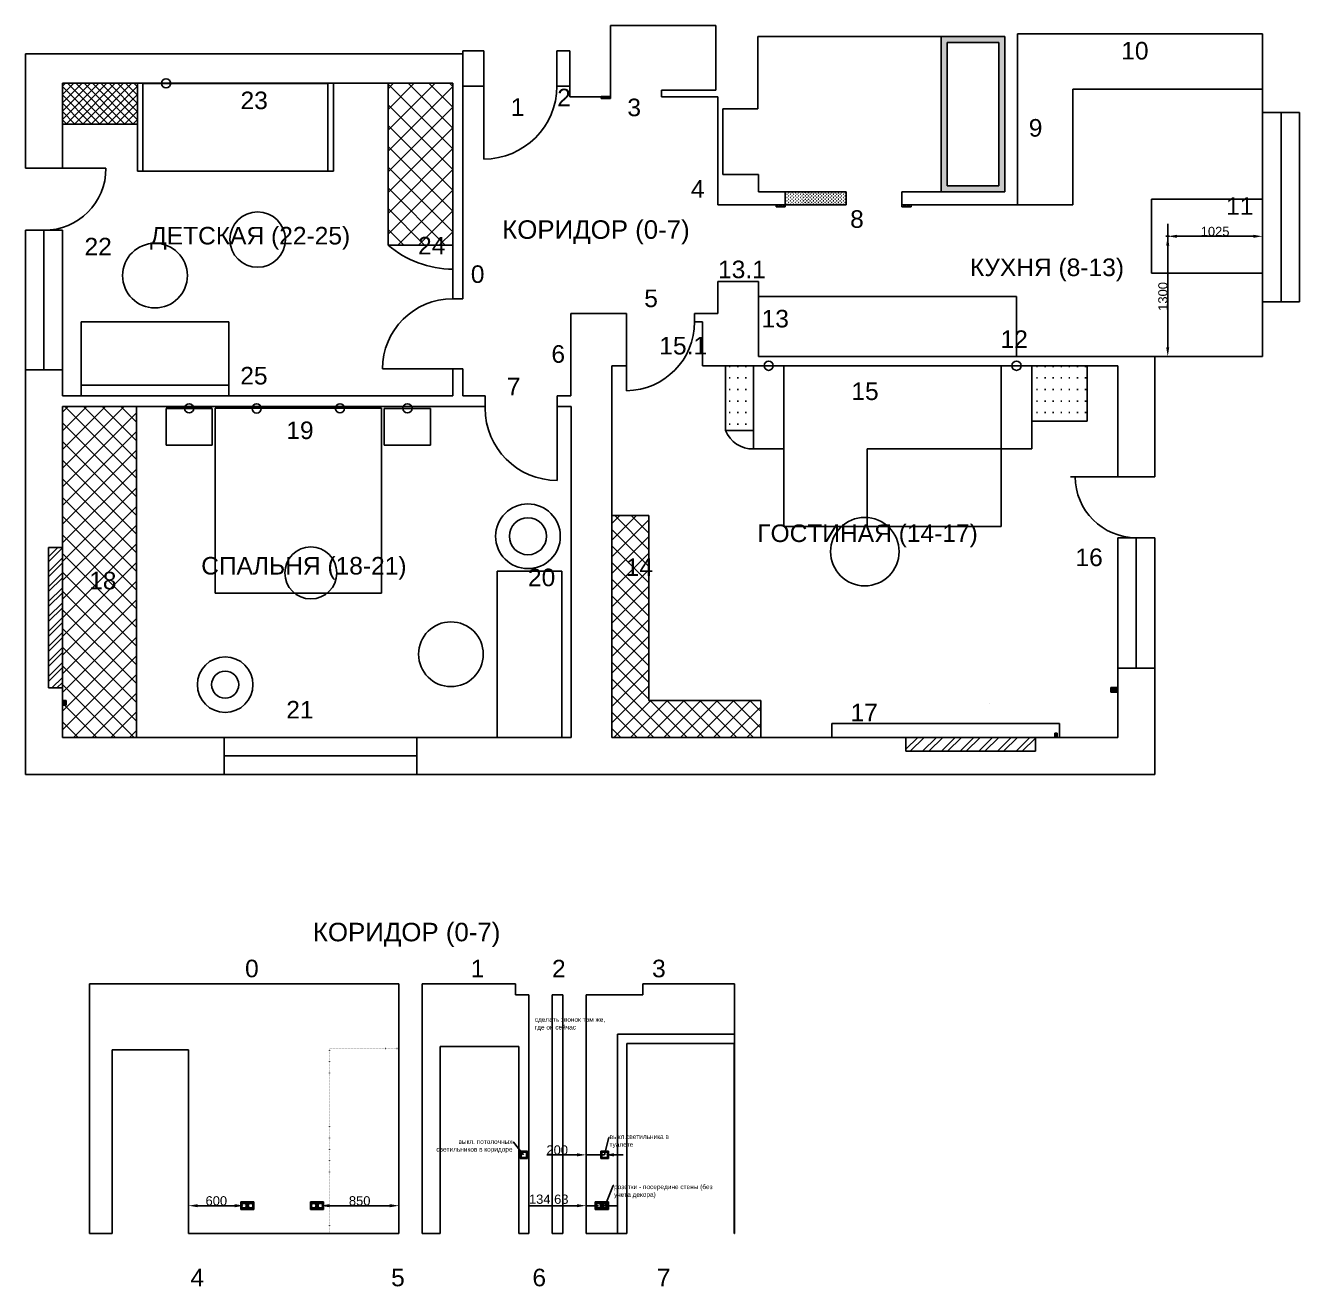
# Model space of a CAD drawing. Header units: millimetres. Extents: x -37601 to 54898, y -46061 to 6743.
# Drawn here: x 598 to 14373, y -6895 to 6743 of the extents above; entities that cross this region are included whole.
import ezdxf
from ezdxf import colors
from ezdxf.entities.mleader import LeaderData, LeaderLine
from ezdxf.math import Vec2, Vec3

# ---------------------------------------------------------------- set-up
doc = ezdxf.new("R2010")
doc.units = ezdxf.units.MM
doc.linetypes.add('пунктирная', pattern=[6.35, 0, -6.35])
for name, color, linetype in [('вспомогательные линии', 1, 'пунктирная'), ('зона телевизора и камина', 112, 'Continuous'), ('мебель', 5, 'Continuous'), ('нумерация стен', 7, 'Continuous'), ('размеры', 7, 'Continuous'), ('светильники и розетки', 18, 'Continuous'), ('стены двери окна', 7, 'Continuous'), ('стол прямоугольный', 5, 'Continuous'), ('условные обозначения', 7, 'Continuous'), ('цветы', 82, 'Continuous')]:
    doc.layers.add(name, color=color, linetype=linetype)
doc.styles.get("Standard").update_dxf_attribs({"font": 'arial.ttf', "height": 100})
doc.dimstyles.new('ISO-25', dxfattribs={"dimtxt": 100, "dimasz": 100, "dimexe": 1.25, "dimexo": 0.625, "dimtad": 1, "dimtxsty": 'Standard', "dimcen": 2.5, "dimadec": 0, "dimazin": 0, "dimtfac": 1, "dimtmove": 0, "dimatfit": 3, "dimfxl": 1, "dimarcsym": 0})

# ---------------------------------------------------------------- blocks, each defined once
blk = doc.blocks.new('кровать')
at = {"color": 5}
for p, q in [((7742, 1973), (7742, -27)), ((7742, 1973), (9542, 1973)), ((9542, -27), (9542, 1973)), ((7742, -27), (9542, -27))]:
    blk.add_line(p, q, dxfattribs=at)
blk = doc.blocks.new('тумба 5')
at = {"color": 5}
for p, q in [((4052, 3255), (4052, 2855)), ((4552, 3255), (4052, 3255)), ((4552, 2855), (4552, 3255)), ((4052, 2855), (4552, 2855))]:
    blk.add_line(p, q, dxfattribs=at)
blk = doc.blocks.new('стол2')
at = {"color": 5}
for p, q in [((8135, 1379), (7435, 1379)), ((7435, 1379), (7435, -421)), ((8135, -421), (8135, 1379)), ((7435, -421), (8135, -421))]:
    blk.add_line(p, q, dxfattribs=at)
blk = doc.blocks.new('САшина кровать')
at = {"layer": 'мебель'}
for p, q in [((2443, 5311), (4443, 5311)), ((2443, 4361), (2443, 5311)), ((4443, 5311), (4443, 4361)), ((4443, 4361), (2443, 4361))]:
    blk.add_line(p, q, dxfattribs=at)
blk = doc.blocks.new('САшин стол')
at = {"layer": 'мебель'}
for p, q in [((-2979, 4480), (-1379, 4480)), ((-2979, 3680), (-2979, 4480)), ((-1379, 4480), (-1379, 3680)), ((-1379, 3680), (-2979, 3680))]:
    blk.add_line(p, q, dxfattribs=at)
blk = doc.blocks.new('стол 1')
at = {"layer": 'мебель'}
for p, q in [((31333, -2247), (30533, -2247)), ((30533, -2247), (30533, -3447)), ((31333, -3447), (31333, -2247)), ((30533, -3447), (31333, -3447))]:
    blk.add_line(p, q, dxfattribs=at)
blk = doc.blocks.new('молдинг')
at = {"layer": 'размеры'}
blk.add_line((-7180, 31497), (-7280, 31497), dxfattribs=at)
at = {"layer": 'стены двери окна'}
for p, q in [((-7280, 31497), (-7280, 31477)), ((-7280, 31477), (-7180, 31477)), ((-7260, 31477), (-7260, 31497)), ((-7240, 31477), (-7240, 31497)), ((-7220, 31477), (-7220, 31497)), ((-7200, 31477), (-7200, 31497)), ((-7180, 31477), (-7180, 31497))]:
    blk.add_line(p, q, dxfattribs=at)
blk = doc.blocks.new('*D42')
at = {"layer": 'Defpoints', "color": 0, "transparency": 16777216}
for p in [(12948, 4463), (13973, 4463), (13973, 4463)]:
    blk.add_point(p, dxfattribs=at)
at = {"layer": 'размеры', "color": 0, "lineweight": -2, "transparency": 16777216}
for p, q in [((12948, 4464), (12948, 4465)), ((13048, 4463), (13873, 4463)), ((13973, 4464), (13973, 4465))]:
    blk.add_line(p, q, dxfattribs=at)
at = {"layer": 'размеры', "color": 0, "transparency": 16777216}
for points in [[(13048, 4480), (13048, 4447), (12948, 4463)], [(13873, 4480), (13873, 4447), (13973, 4463)]]:
    blk.add_solid(points, dxfattribs=at)
at = {"layer": 'размеры', "color": 0, "transparency": 16777216, "insert": (13460, 4515), "char_height": 100, "attachment_point": 5}
blk.add_mtext('1025', dxfattribs=at)
blk = doc.blocks.new('*D43')
at = {"layer": 'Defpoints', "color": 0, "transparency": 16777216}
for p in [(12948, 4463), (12948, 3163), (12948, 3163)]:
    blk.add_point(p, dxfattribs=at)
at = {"layer": 'размеры', "color": 0, "lineweight": -2, "transparency": 16777216}
for p, q in [((12947, 4463), (12946, 4463)), ((12948, 4363), (12948, 3263)), ((12947, 3163), (12946, 3163))]:
    blk.add_line(p, q, dxfattribs=at)
at = {"layer": 'размеры', "color": 0, "transparency": 16777216}
for points in [[(12931, 4363), (12964, 4363), (12948, 4463)], [(12931, 3263), (12964, 3263), (12948, 3163)]]:
    blk.add_solid(points, dxfattribs=at)
at = {"layer": 'размеры', "color": 0, "transparency": 16777216, "insert": (12896, 3813), "char_height": 100, "attachment_point": 5, "rotation": 90}
blk.add_mtext('1300', dxfattribs=at)
blk = doc.blocks.new('выключатель')
at = {"layer": 'светильники и розетки'}
for p, q in [((-33637, -5464), (-33637, -5382)), ((-33637, -5382), (-33555, -5382)), ((-33555, -5464), (-33637, -5464)), ((-33626, -5393), (-33566, -5393)), ((-33626, -5393), (-33626, -5453)), ((-33566, -5453), (-33626, -5453)), ((-33566, -5393), (-33566, -5393)), ((-33566, -5453), (-33566, -5393)), ((-33555, -5464), (-33555, -5382))]:
    blk.add_line(p, q, dxfattribs=at)
blk = doc.blocks.new('*D66')
at = {"layer": 'Defpoints', "color": 0, "transparency": 16777216}
for p in [(3786, -6021), (4636, -6021), (4636, -6021)]:
    blk.add_point(p, dxfattribs=at)
at = {"layer": 'размеры', "color": 0, "lineweight": -2, "transparency": 16777216}
for p, q in [((3786, -6022), (3786, -6022)), ((3886, -6021), (4536, -6021)), ((4636, -6020), (4636, -6020))]:
    blk.add_line(p, q, dxfattribs=at)
at = {"layer": 'размеры', "color": 0, "transparency": 16777216}
for points in [[(3886, -6004), (3886, -6038), (3786, -6021)], [(4536, -6004), (4536, -6038), (4636, -6021)]]:
    blk.add_solid(points, dxfattribs=at)
at = {"layer": 'размеры', "color": 0, "transparency": 16777216, "insert": (4211, -5969), "char_height": 100, "attachment_point": 5}
blk.add_mtext('850', dxfattribs=at)
blk = doc.blocks.new('*D67')
at = {"layer": 'Defpoints', "color": 0, "transparency": 16777216}
for p in [(2361, -6021), (2361, -6021), (2961, -6021)]:
    blk.add_point(p, dxfattribs=at)
at = {"layer": 'размеры', "color": 0, "lineweight": -2, "transparency": 16777216}
for p, q in [((2361, -6022), (2361, -6022)), ((2861, -6021), (2461, -6021)), ((2961, -6020), (2961, -6020))]:
    blk.add_line(p, q, dxfattribs=at)
at = {"layer": 'размеры', "color": 0, "transparency": 16777216}
for points in [[(2461, -6004), (2461, -6038), (2361, -6021)], [(2861, -6004), (2861, -6038), (2961, -6021)]]:
    blk.add_solid(points, dxfattribs=at)
at = {"layer": 'размеры', "color": 0, "transparency": 16777216, "insert": (2661, -5969), "char_height": 100, "attachment_point": 5}
blk.add_mtext('600', dxfattribs=at)
blk = doc.blocks.new('*D80')
at = {"layer": 'Defpoints', "color": 0, "transparency": 16777216}
for p in [(6659, -5471), (6659, -5471), (6859, -5471)]:
    blk.add_point(p, dxfattribs=at)
at = {"layer": 'размеры', "color": 0, "lineweight": -2, "transparency": 16777216}
for p, q in [((6559, -5471), (6235, -5471)), ((6659, -5470), (6659, -5470)), ((6859, -5471), (6659, -5471)), ((6859, -5470), (6859, -5470)), ((6959, -5471), (7059, -5471))]:
    blk.add_line(p, q, dxfattribs=at)
at = {"layer": 'размеры', "color": 0, "transparency": 16777216}
for points in [[(6559, -5454), (6559, -5488), (6659, -5471)], [(6959, -5454), (6959, -5488), (6859, -5471)]]:
    blk.add_solid(points, dxfattribs=at)
at = {"layer": 'размеры', "color": 0, "transparency": 16777216, "insert": (6347, -5419), "char_height": 100, "attachment_point": 5}
blk.add_mtext('200', dxfattribs=at)
blk = doc.blocks.new('*D112')
at = {"layer": 'Defpoints', "color": 0, "transparency": 16777216}
for p in [(6659, -6021), (6659, -6021), (6793, -6021)]:
    blk.add_point(p, dxfattribs=at)
at = {"layer": 'размеры', "color": 0, "lineweight": -2, "transparency": 16777216}
for p, q in [((6559, -6021), (6052, -6021)), ((6659, -6020), (6659, -6020)), ((6793, -6021), (6659, -6021)), ((6793, -6020), (6793, -6020)), ((6893, -6021), (6993, -6021))]:
    blk.add_line(p, q, dxfattribs=at)
at = {"layer": 'размеры', "color": 0, "transparency": 16777216}
for points in [[(6559, -6004), (6559, -6038), (6659, -6021)], [(6893, -6004), (6893, -6038), (6793, -6021)]]:
    blk.add_solid(points, dxfattribs=at)
at = {"layer": 'размеры', "color": 0, "transparency": 16777216, "insert": (6255, -5960), "char_height": 100, "attachment_point": 5}
blk.add_mtext('134,63', dxfattribs=at)
blk = doc.blocks.new('двойник')
at = {"layer": 'светильники и розетки'}
for p, q in [((-28427, 30341), (-28427, 30423)), ((-28427, 30423), (-28356, 30423)), ((-28356, 30341), (-28427, 30341)), ((-28356, 30341), (-28356, 30423)), ((-28356, 30341), (-28356, 30423)), ((-28356, 30423), (-28285, 30423)), ((-28285, 30341), (-28356, 30341)), ((-28285, 30341), (-28285, 30423))]:
    blk.add_line(p, q, dxfattribs=at)
for centre, radius in [((-28392, 30382), 35), ((-28392, 30382), 25), ((-28321, 30382), 35), ((-28321, 30382), 25)]:
    blk.add_circle(centre, radius, dxfattribs=at)

msp = doc.modelspace()

# ---------------------------------------------------------------- hatches: boundary and pattern name
at = {"layer": 'мебель'}
h = msp.add_hatch(dxfattribs=at)
h.set_pattern_fill('ANSI37', color=256, scale=20)
h.set_pattern_definition([(45, (15992.995, -26693.97), (-44.90128, 44.90128), []), (135, (15992.995, -26693.97), (-44.90128, -44.90128), [])])
h.paths.add_polyline_path([(1807.641, 6117.785), (997.641, 6117.785), (997.641, 5677.785), (1807.641, 5677.785)])
h = msp.add_hatch(dxfattribs=at)
h.set_pattern_fill('ANSI37', color=256, scale=50)
h.set_pattern_definition([(45, (15993, -26693.97), (-112.2532, 112.2532), []), (135, (15993, -26693.97), (-112.2532, -112.2532), [])])
h.paths.add_polyline_path([(5217.641, 6117.785), (4617.641, 6117.785), (4517.641, 6117.802), (4517.641, 4367.785), (5217.641, 4367.785)])
h.paths.add_polyline_path([(4786.904, 4162.722), (5177.143, 4162.722), (5177.143, 4554.257), (4786.904, 4554.257)], flags=9)
h = msp.add_hatch(dxfattribs=at)
h.set_pattern_fill('ACAD_ISO07W100', color=256, scale=25)
h.set_pattern_definition([(360, (15993, -26693.97), (1e-12, 125), [12.5, -75])])
h.paths.add_polyline_path([(8467.642, 3063.41), (8167.642, 3063.41), (8167.642, 2363.416), (8467.642, 2363.416)])
h = msp.add_hatch(dxfattribs=at)
h.set_pattern_fill('ACAD_ISO07W100', color=256, scale=25)
h.set_pattern_definition([(360, (15903, -26693.97), (1e-12, 125), [12.5, -75])])
h.paths.add_polyline_path([(12077.642, 3063.41), (11477.642, 3063.41), (11477.642, 2463.41), (12077.642, 2463.41)])
h = msp.add_hatch(dxfattribs=at)
h.set_pattern_fill('ANSI37', color=5, scale=45)
h.set_pattern_definition([(45, (15993, -26693.97), (-101.0279, 101.0279), []), (135, (15993, -26693.97), (-101.0279, -101.0279), [])])
h.paths.add_polyline_path([(1797.641, 2623.41), (997.641, 2623.41), (997.641, -557.215), (1037.641, -557.215), (1037.641, -607.215), (997.641, -607.215), (997.641, -957.215), (1797.641, -957.215)])
at = {"layer": 'мебель', "extrusion": (0, 0, -1)}
h = msp.add_hatch(dxfattribs=at)
h.set_pattern_fill('ANSI37', color=5, scale=40)
h.set_pattern_definition([(135, (15903, -26693.97), (-89.80256, -89.80256), []), (225, (15903, -26693.97), (89.80256, -89.80256), [])])
h.paths.add_polyline_path([(-6937.641, -957.215), (-6937.641, 1442.785), (-7337.641, 1442.785), (-7337.641, -557.215), (-8537.641, -557.215), (-8537.641, -957.215)])
at = {"layer": 'стены двери окна', "extrusion": (0, 0, -1)}
h = msp.add_hatch(dxfattribs=at)
h.set_pattern_fill('GRASS')
h.set_pattern_definition([(180, (16002.995, -26693.344), (-17.960512, -17.960512), [4.7625, -31.158524]), (135, (16002.995, -26693.344), (-17.960512, -17.960512), [4.7625, -20.6375]), (225, (16002.995, -26693.344), (17.960512, -17.960512), [4.7625, -20.6375])])
h.paths.add_polyline_path([(-10497.641, 4943.41), (-10497.641, 6623.41), (-11187.641, 6623.41), (-11187.641, 4943.41)])
h.paths.add_polyline_path([(-10562.641, 5008.41), (-11122.641, 5008.41), (-11122.641, 6558.41), (-10562.641, 6558.41)], flags=16)
h = msp.add_hatch(dxfattribs=at)
h.set_pattern_fill('GRASS')
h.set_pattern_definition([(180, (15992.995, -26693.344), (-17.960512, -17.960512), [4.7625, -31.158524]), (135, (15992.995, -26693.344), (-17.960512, -17.960512), [4.7625, -20.6375]), (225, (15992.995, -26693.344), (17.960512, -17.960512), [4.7625, -20.6375])])
h.paths.add_polyline_path([(-8812.641, 4803.41), (-8812.641, 4943.41), (-9472.641, 4943.41), (-9472.641, 4803.41)])
at = {"layer": 'стены двери окна'}
h = msp.add_hatch(dxfattribs=at)
h.set_pattern_fill('ANSI32', scale=12)
h.set_pattern_definition([(45, (15993, -26693.34), (-80.8223, 80.8223), []), (45, (16046.88, -26693.34), (-80.8223, 80.8223), [])])
h.paths.add_polyline_path([(847.641, -421.59), (997.641, -421.59), (997.641, 1098.41), (847.641, 1098.41)])
h = msp.add_hatch(color=256, dxfattribs=at)
h.dxf.hatch_style = 1
h.paths.add_polyline_path([(12407.641, -466.59), (12407.641, -416.59), (12332.641, -416.59), (12332.641, -466.59)])
h = msp.add_hatch(color=256, dxfattribs=at)
h.dxf.hatch_style = 1
h.paths.add_polyline_path([(1037.641, -556.59), (997.641, -556.59), (997.641, -606.59), (1037.641, -606.59)])
h = msp.add_hatch(dxfattribs=at)
h.set_pattern_fill('ANSI32', color=256, scale=15)
h.set_pattern_definition([(45, (90, 0.62), (-101.0279, 101.0279), []), (45, (157.35, 0.62), (-101.0279, 101.0279), [])])
h.paths.add_polyline_path([(10117.641, -956.59), (10117.641, -1106.59), (11479.991, -1106.59), (11517.641, -1106.59), (11517.641, -956.59)])
at = {"layer": 'стены двери окна', "extrusion": (0, 0, -1)}
h = msp.add_hatch(color=7, dxfattribs=at)
h.dxf.hatch_style = 1
h.paths.add_polyline_path([(-11752.641, -956.59), (-11727.641, -956.59), (-11727.641, -911.59), (-11752.641, -911.59)])

# ---------------------------------------------------------------- linework, layer by layer
at = {"layer": 'вспомогательные линии'}
for p, q in [((8522.641, 4802.785), (8522.641, 4802.785)), ((11023.386, -592.215), (11023.386, -592.215)), ((3885.604, -6320.928), (3885.604, -4320.928)), ((3885.604, -4320.928), (4635.604, -4320.928))]:
    msp.add_line(p, q, dxfattribs=at)
at = {"layer": 'зона телевизора и камина'}
for p, q in [((9317.641, -957.215), (9317.641, -807.215)), ((9317.641, -807.215), (11777.641, -807.215)), ((11777.641, -807.215), (11777.641, -957.215))]:
    msp.add_line(p, q, dxfattribs=at)
at = {"layer": 'мебель'}
for p, q in [((1867.641, 6117.785), (997.641, 6118.41)), ((1807.641, 6117.785), (997.641, 6118.41)), ((997.641, 6117.785), (997.641, 5677.785)), ((1807.641, 5167.785), (1807.641, 6117.785)), ((3927.641, 5167.785), (3927.641, 6118.41)), ((5217.641, 6117.785), (4517.641, 6117.785)), ((4517.641, 6117.785), (4517.641, 4367.785)), ((5217.641, 4117.785), (5217.641, 6117.785)), ((997.641, 5677.785), (1807.641, 5677.785)), ((1867.641, 5167.785), (1807.641, 5167.785)), ((3867.641, 5167.785), (3927.641, 5167.785)), ((4517.641, 4367.785), (5217.641, 4367.785)), ((5217.641, 4367.785), (5217.641, 4107.785)), ((8167.642, 3063.416), (8167.642, 2363.416)), ((8467.642, 3063.41), (8797.642, 3063.504)), ((8797.642, 2063.416), (8797.642, 3063.504)), ((11147.642, 3063.41), (11477.642, 3063.41)), ((11477.642, 2163.41), (11477.642, 3063.416)), ((11477.642, 3063.41), (12077.642, 3063.41)), ((12077.642, 3063.41), (12077.642, 2463.41)), ((1197.641, 2853.41), (2797.641, 2853.41)), ((2117.641, 2602.785), (2617.641, 2602.785)), ((2647.641, 2602.785), (4447.641, 2602.785)), ((8167.642, 2363.416), (8467.642, 2363.416)), ((12077.642, 2463.41), (11477.642, 2463.41)), ((8467.642, 2163.41), (8797.642, 2163.41)), ((7337.641, 1442.785), (6937.641, 1442.785)), ((7337.641, -557.215), (7337.641, 1442.785)), ((9787.642, 1323.322), (8797.642, 1323.41)), ((9697.642, 1323.322), (11147.642, 1323.322)), ((7337.641, 642.785), (7337.641, 842.785)), ((7337.641, -357.215), (7337.641, 642.785)), ((7337.641, -557.215), (8547.641, -557.215)), ((8547.641, -557.215), (8547.641, -957.215))]:
    msp.add_line(p, q, dxfattribs=at)
at = {"layer": 'мебель', "extrusion": (0, 0, -1)}
for p, q in [((11922.641, 4802.785), (11922.641, 6052.785)), ((13972.641, 6052.785), (11922.641, 6052.785)), ((11322.641, 4802.785), (11922.641, 4802.785)), ((8522.641, 3812.785), (11312.641, 3812.785)), ((11312.641, 3162.785), (11312.641, 3812.785)), ((8467.642, 3063.41), (8167.642, 3063.41)), ((11947.641, 1862.785), (11897.641, 1862.785))]:
    msp.add_line(p, q, dxfattribs=at)
at = {"layer": 'мебель', "extrusion": (7.29696e-30, 2.05104e-29, -1)}
for p, q in [((8467.642, 2163.41), (8467.642, 3063.416)), ((8467.642, 3063.41), (11477.642, 3063.41)), ((8797.642, 3063.504), (8797.642, 1323.41)), ((11147.642, 3063.416), (11147.642, 2163.41)), ((11477.642, 2163.41), (9697.642, 2163.41)), ((9697.642, 1323.322), (9697.642, 2163.41)), ((11147.642, 1323.322), (11147.642, 2163.41))]:
    msp.add_line(p, q, dxfattribs=at)
at = {"layer": 'мебель', "color": 5}
msp.add_line((1797.641, 2623.41), (1797.641, -957.215), dxfattribs=at)
for centre in [(1997.641, 4038.41), (5197.641, -56.59)]:
    msp.add_circle(centre, 350, dxfattribs=at)
at = {"layer": 'мебель'}
for centre, radius, start, end in [((5223.567, 5196.047), 1088.278, 229.5591169, 269.6880127), ((8460.026, 2476.981), 313.664, 201.2267076, 271.391398)]:
    msp.add_arc(centre, radius, start, end, dxfattribs=at)
at = {"layer": 'размеры'}
for p, q in [((997.641, 6117.785), (2117.641, 6117.785)), ((8487.641, 4802.785), (8549.215, 4802.785)), ((10072.641, 4802.785), (10172.641, 4802.785)), ((2360.604, -6320.928), (3010.604, -6320.928))]:
    msp.add_line(p, q, dxfattribs=at)
at = {"layer": 'светильники и розетки', "extrusion": (0, 0, -1)}
msp.add_line((12947.641, 4597.785), (12947.641, 4327.785), dxfattribs=at)
at = {"layer": 'светильники и розетки'}
msp.add_line((12967.641, 4463.41), (12927.641, 4463.41), dxfattribs=at)
for centre, radius in [((2117.641, 6117.785), 50), ((3107.641, 4427.785), 300), ((8632.642, 3063.457), 50), ((11312.642, 3063.41), 50), ((2367.641, 2602.785), 50), ((3097.641, 2601.872), 50), ((3997.641, 2602.726), 50), ((4727.641, 2602.785), 50)]:
    msp.add_circle(centre, radius, dxfattribs=at)
at = {"layer": 'светильники и розетки', "extrusion": (0, 0, -1)}
for centre, radius in [((-9672.641, 1052.785), 370), ((-3682.641, 822.785), 281)]:
    msp.add_circle(centre, radius, dxfattribs=at)
at = {"layer": 'стены двери окна', "extrusion": (0, 0, -1)}
for p, q in [((6922.641, 6043.41), (6922.641, 6743.41)), ((6922.641, 6743.41), (8062.641, 6743.41)), ((8062.641, 6743.41), (8062.641, 6043.41)), ((11187.641, 6623.41), (8517.641, 6623.41)), ((8517.641, 6623.41), (8517.641, 5843.41)), ((10497.641, 4943.41), (10497.641, 6623.41)), ((10497.641, 6623.41), (11187.641, 6623.41)), ((10497.641, 4943.41), (10497.641, 6623.41)), ((11187.641, 4943.41), (11187.641, 6623.41)), ((11187.641, 6623.41), (11187.641, 4943.41)), ((11322.641, 4803.41), (11322.641, 6653.41)), ((11322.641, 6653.41), (13972.641, 6653.41)), ((13972.641, 6653.41), (13972.641, 5803.41)), ((10562.641, 6558.41), (11122.641, 6558.41)), ((10562.641, 5008.41), (10562.641, 6558.41)), ((11122.641, 6558.41), (11122.641, 5008.41)), ((5327.641, 6438.41), (5327.641, 6468.41)), ((5327.641, 6468.41), (5552.641, 6468.41)), ((5552.641, 6088.41), (5552.641, 6468.41)), ((6342.641, 6088.41), (6342.641, 6468.41)), ((6342.641, 6468.41), (6482.641, 6468.41)), ((6482.641, 6088.41), (6482.641, 6468.41)), ((5327.641, 6088.41), (5522.641, 6088.41)), ((5522.641, 6088.41), (5522.641, 6088.41)), ((5522.641, 6088.41), (5552.641, 6088.41)), ((5552.641, 6088.41), (5552.641, 5298.41)), ((6342.641, 6088.41), (6372.641, 6088.41)), ((6372.641, 6088.41), (6482.641, 6088.41)), ((6482.641, 6088.41), (6482.641, 5973.41)), ((6482.641, 5973.41), (6922.641, 5973.41)), ((6922.641, 5973.41), (6922.641, 6043.41)), ((7472.641, 6043.41), (8062.641, 6043.41)), ((7472.641, 5973.41), (7472.641, 6043.41)), ((7472.641, 5973.41), (8082.641, 5973.41)), ((8082.641, 5973.41), (8082.641, 4803.41)), ((8137.641, 5133.41), (8137.641, 5843.41)), ((8137.641, 5843.41), (8517.641, 5843.41)), ((13972.641, 5803.41), (13972.641, 3753.41)), ((14372.641, 5803.41), (13972.641, 5803.41)), ((14172.641, 5803.41), (14172.641, 3753.41)), ((14372.641, 5803.41), (14372.641, 3753.41)), ((8522.641, 5133.41), (8137.641, 5133.41)), ((8522.641, 4943.41), (8522.641, 5133.41)), ((11122.641, 5008.41), (10562.641, 5008.41)), ((8802.641, 4943.41), (8522.641, 4943.41)), ((8802.641, 4943.41), (8522.641, 4943.41)), ((8812.641, 4943.41), (8522.641, 4943.41)), ((8812.641, 4803.41), (8812.641, 4943.41)), ((8812.641, 4943.41), (9472.641, 4943.41)), ((9472.641, 4803.41), (9472.641, 4943.41)), ((10072.641, 4803.41), (10072.641, 4943.41)), ((10072.641, 4943.41), (11187.641, 4943.41)), ((10072.641, 4943.41), (11187.641, 4943.41)), ((11187.641, 4943.41), (10497.641, 4943.41)), ((11187.641, 4943.41), (10497.641, 4943.41)), ((8082.641, 4803.41), (8812.641, 4803.41)), ((8812.641, 4803.41), (9472.641, 4803.41)), ((11322.641, 4803.41), (10072.641, 4803.41)), ((8082.641, 3973.41), (8522.641, 3973.41)), ((8082.641, 3973.41), (8082.641, 3628.41)), ((8522.641, 3163.41), (8522.641, 3973.41)), ((13972.641, 3753.41), (13972.641, 3163.41)), ((14372.641, 3753.41), (13972.641, 3753.41)), ((6492.641, 2738.41), (6492.641, 3628.41)), ((6492.641, 3628.41), (7097.641, 3628.41)), ((7097.641, 3628.41), (7097.641, 2793.41)), ((7832.641, 3538.41), (7832.641, 3628.41)), ((8082.641, 3628.41), (7832.641, 3628.41)), ((7917.641, 3538.41), (7832.641, 3538.41)), ((7917.641, 3063.41), (7917.641, 3538.41)), ((8522.641, 3163.41), (13972.641, 3163.41)), ((5327.641, 3028.41), (5327.641, 2738.41)), ((6352.641, 2623.41), (6402.641, 2623.41)), ((11517.641, -956.59), (11752.641, -956.59)), ((11752.641, -911.59), (11727.641, -911.59)), ((11727.641, -911.59), (11727.641, -956.59)), ((11752.641, -956.59), (11752.641, -911.59)), ((4885.604, -3620.928), (5080.604, -3620.928)), ((5080.604, -3620.928), (5080.604, -3620.928)), ((5080.604, -3620.928), (5110.604, -3620.928))]:
    msp.add_line(p, q, dxfattribs=at)
at = {"layer": 'стены двери окна'}
for p, q in [((5327.641, 6438.41), (597.641, 6438.41)), ((597.641, 5198.41), (597.641, 6438.41)), ((5327.641, 6438.41), (5327.641, 3788.41)), ((5217.641, 6118.41), (997.641, 6118.41)), ((997.641, 6118.41), (997.641, 5198.41)), ((5217.641, 3788.41), (5217.641, 6118.41)), ((6822.641, 5973.41), (6482.641, 5973.41)), ((6922.641, 5973.41), (6822.641, 5973.41)), ((997.641, 5198.41), (597.641, 5198.41)), ((797.641, 5198.41), (1467.641, 5198.41)), ((597.641, 2603.41), (597.641, 4528.41)), ((997.641, 4528.41), (597.641, 4528.41)), ((797.641, 3018.41), (797.641, 4528.41)), ((997.641, 4528.41), (997.641, 3018.41)), ((5217.641, 3788.41), (5327.641, 3788.41)), ((7917.641, 3063.41), (7917.641, 3263.41)), ((6937.641, -956.59), (6937.641, 3063.41)), ((6937.641, 3063.41), (7097.641, 3063.41)), ((7917.641, 3063.41), (12407.641, 3063.41)), ((11647.641, 3063.41), (11877.641, 3063.41)), ((12357.641, 3063.41), (12157.641, 3063.41)), ((12407.641, 3063.41), (12407.641, 1863.41)), ((12807.641, 3163.41), (12807.641, 3063.41)), ((12807.641, 3063.41), (12807.641, 1863.41)), ((997.641, 3018.41), (597.641, 3018.41)), ((997.641, 2738.41), (997.641, 3018.41)), ((5217.641, 3028.41), (4457.641, 3028.41)), ((5217.641, 2738.41), (5217.641, 3028.41)), ((5217.641, 3028.41), (5327.641, 3028.41)), ((997.641, 2738.41), (5217.641, 2738.41)), ((997.641, 2623.41), (997.641, -956.59)), ((997.641, 2623.41), (5567.641, 2623.41)), ((5327.641, 2738.41), (5567.641, 2738.41)), ((5567.641, 2603.41), (5567.641, 2738.41)), ((6347.641, 2603.41), (6347.641, 2738.41)), ((6347.641, 2738.41), (6492.641, 2738.41)), ((6347.641, 2623.41), (6497.641, 2623.41)), ((6497.641, -956.59), (6497.641, 2623.41)), ((597.641, 2603.41), (597.641, -956.59)), ((6347.641, 2603.41), (6347.641, 1823.41)), ((12607.641, 1863.41), (11947.641, 1863.41)), ((12407.641, 1863.41), (12807.641, 1863.41)), ((12407.641, 1203.41), (12407.641, -206.59)), ((12407.641, 1203.41), (12807.641, 1203.41)), ((12607.641, 1203.41), (12607.641, -206.59)), ((12807.641, 1203.41), (12807.641, -206.59)), ((847.641, -421.59), (847.641, 1098.41)), ((847.641, 1098.41), (997.641, 1098.41)), ((12407.641, -206.59), (12407.641, -956.59)), ((12407.641, -206.59), (12807.641, -206.59)), ((12807.641, -206.59), (12807.641, -956.59)), ((997.641, -421.59), (847.641, -421.59)), ((997.641, -421.59), (847.641, -421.59)), ((997.641, -421.59), (847.641, -421.59)), ((12332.641, -466.59), (12332.641, -416.59)), ((12332.641, -416.59), (12407.641, -416.59)), ((12407.641, -466.59), (12332.641, -466.59)), ((1037.641, -556.59), (997.641, -556.59)), ((997.641, -606.59), (1037.641, -606.59)), ((1037.641, -606.59), (1037.641, -556.59)), ((597.641, -1356.59), (597.641, -956.59)), ((997.641, -956.59), (6497.641, -956.59)), ((2747.641, -956.59), (2747.641, -1356.59)), ((6497.641, -956.59), (3682.641, -956.59)), ((4827.641, -956.59), (4827.641, -1356.59)), ((10117.641, -956.59), (6937.641, -956.59)), ((11517.641, -956.59), (10117.641, -956.59)), ((10117.641, -956.59), (10117.641, -1106.59)), ((10117.641, -956.59), (10117.641, -1106.59)), ((12407.641, -956.59), (11517.641, -956.59)), ((11517.641, -956.59), (11517.641, -1106.59)), ((12807.641, -956.59), (12807.641, -1356.59)), ((2747.641, -1156.59), (4827.641, -1156.59)), ((10117.641, -1106.59), (11479.991, -1106.59)), ((11479.991, -1106.59), (11517.641, -1106.59)), ((997.641, -1356.59), (597.641, -1356.59)), ((12367.641, -1356.59), (647.641, -1356.59)), ((997.641, -1356.59), (6447.641, -1356.59)), ((6647.641, -1356.59), (6447.641, -1356.59)), ((6697.641, -1356.59), (6897.641, -1356.59)), ((10077.641, -1356.59), (6897.641, -1356.59)), ((12807.641, -1356.59), (9956.941, -1356.59)), ((12807.641, -1356.59), (12295.117, -1356.59)), ((1290.604, -3620.928), (1290.604, -6320.928)), ((4635.604, -3620.928), (1290.604, -3620.928)), ((4635.604, -6320.928), (4635.604, -3620.928)), ((4885.604, -3620.928), (4885.604, -6320.928)), ((5110.604, -3620.928), (5895.604, -3620.928)), ((5895.604, -3740.928), (5895.604, -3620.928)), ((8258.604, -3620.928), (7273.604, -3620.928)), ((7273.604, -3740.928), (7273.604, -3620.928)), ((8258.604, -3620.928), (8263.604, -3620.928)), ((8263.604, -3620.928), (8263.604, -6320.928)), ((5895.604, -3740.928), (6040.604, -3740.928)), ((6040.604, -3740.928), (6040.604, -6320.928)), ((6290.604, -3740.928), (6290.604, -6320.928)), ((6290.604, -3740.928), (6408.604, -3740.928)), ((6408.604, -3740.928), (6408.604, -6320.928)), ((6658.604, -3740.928), (6658.604, -6320.928)), ((7273.604, -3740.928), (6658.604, -3740.928)), ((6998.604, -4265.928), (6998.604, -4165.928)), ((6998.604, -4165.928), (7098.604, -4165.928)), ((8262.468, -4166.003), (6998.604, -4166.003)), ((6998.604, -6320.928), (6998.604, -4265.928)), ((7098.604, -6320.928), (7098.604, -4265.928)), ((8258.604, -4265.928), (7098.604, -4265.928)), ((8258.604, -6320.928), (8258.604, -4265.928)), ((1535.604, -4335.928), (1535.604, -6320.928)), ((1535.604, -4335.928), (2360.604, -4335.928)), ((2360.604, -4335.928), (2360.604, -6320.928)), ((5080.604, -6320.928), (5080.604, -4300.928)), ((5080.604, -4300.928), (5930.604, -4300.928)), ((5930.604, -6320.928), (5930.604, -4300.928)), ((1290.604, -6320.928), (1535.604, -6320.928)), ((2360.604, -6320.928), (4635.604, -6320.928)), ((4885.604, -6320.928), (5080.604, -6320.928)), ((6040.604, -6320.928), (5930.604, -6320.928)), ((6290.604, -6320.928), (6408.604, -6320.928)), ((6658.604, -6320.928), (7098.604, -6320.928)), ((6658.604, -6320.928), (7098.604, -6320.928)), ((8263.604, -6320.928), (8258.604, -6320.928))]:
    msp.add_line(p, q, dxfattribs=at)
at = {"layer": 'стены двери окна', "color": 1}
msp.add_line((4635.604, -6320.928), (3885.604, -6320.928), dxfattribs=at)
at = {"layer": 'стены двери окна', "extrusion": (0, 0, -1)}
for centre, radius, start, end in [((-5552.641, 6088.41), 790, 180, 270), ((-7087.641, 3538.41), 745, 180, 269.230906), ((-6347.641, 2603.41), 780, 270, 0)]:
    msp.add_arc(centre, radius, start, end, dxfattribs=at)
at = {"layer": 'стены двери окна'}
for centre, radius, start, end in [((797.641, 5198.41), 670, 270, 0), ((5217.641, 3028.41), 760, 90, 180), ((12607.641, 1863.41), 660, 180, 270)]:
    msp.add_arc(centre, radius, start, end, dxfattribs=at)
at = {"layer": 'цветы'}
for centre, radius in [((6030.446, 1219.054), 350), ((2756.618, -385.937), 300)]:
    msp.add_circle(centre, radius, dxfattribs=at)
at = {"layer": 'цветы', "color": 7}
for centre, radius in [((6030.446, 1219.054), 200), ((2756.618, -385.937), 146.343)]:
    msp.add_circle(centre, radius, dxfattribs=at)

# ---------------------------------------------------------------- block references
at = {"layer": 'зона телевизора и камина', "rotation": 180}
msp.add_blockref('САшина кровать', (6310.251, 10478.426), dxfattribs=at)
at = {"layer": 'мебель'}
msp.add_blockref('САшин стол', (4176.992, -941.965), dxfattribs=at)
at = {"layer": 'мебель', "color": 5}
for name, p in [('тумба 5', (-1934.779, -652.476)), ('тумба 5', (425.221, -652.476)), ('стол2', (-1737.213, -535.629))]:
    msp.add_blockref(name, p, dxfattribs=at)
at = {"layer": 'мебель', "color": 1}
msp.add_blockref('кровать', (-5094.066, 629.922), dxfattribs=at)
at = {"layer": 'светильники и розетки'}
for p in [(31352.502, -36402.681), (32106.502, -36402.681), (35185.002, -36402.681)]:
    msp.add_blockref('двойник', p, dxfattribs=at)
at = {"layer": 'стены двери окна'}
for p in [(14102.995, -25523.344), (15992.995, -26693.344), (17352.995, -26693.344)]:
    msp.add_blockref('молдинг', p, dxfattribs=at)
at = {"layer": 'стол прямоугольный', "extrusion": (0, 0, -1), "rotation": 90.00000000000061}
msp.add_blockref('стол 1', (-16220.01, -26469.492), dxfattribs=at)
at = {"layer": 'условные обозначения'}
for p in [(39581.847, -47.858), (40454.847, -47.858)]:
    msp.add_blockref('выключатель', p, dxfattribs=at)

# ---------------------------------------------------------------- texts
at = {"layer": 'нумерация стен', "attachment_point": 1}
for s, width, insert, char_height in [('10', 340.26469, (12445.23, 6565.451), 190), ('2', 340.26469, (6346.997, 6059.184), 190), ('23', 340.26469, (2922.8, 6028.265), 190), ('1', 340.26469, (5844.397, 5955.976), 190), ('3', 340.26469, (7105.154, 5952.507), 190), ('9', 340.26469, (11445.351, 5731.242), 190), ('4', 340.26469, (7792.356, 5071.673), 190), ('11', 340.26469, (13578.958, 4885.51), 190), ('8', 340.26469, (9513.622, 4744.936), 190), ('ДЕТСКАЯ (22-25)', 2401.25318, (1945.073, 4565.063), 190), ('КОРИДОР (0-7)', 2552.49927, (5751.978, 4636.15), 200), ('22', 340.26469, (1235.668, 4446.676), 190), ('24', 340.26469, (4842.181, 4457.248), 190), ('0', 340.26469, (5412.856, 4148.991), 190), ('13.1', 340.26469, (8085.551, 4200.304), 190), ('КУХНЯ (8-13)', 2552.49927, (10809.857, 4222.968), 190), ('5', 340.26469, (7287.821, 3887.47), 190), ('13', 340.26469, (8556.84, 3667.766), 190), ('12', 340.26469, (11140.743, 3445.541), 190), ('15.1', 340.26469, (7450.469, 3375.293), 190), ('6', 340.26469, (6284.017, 3285.392), 190), ('25', 340.26469, (2920.021, 3050.798), 190), ('7', 340.26469, (5802.214, 2934.087), 190), ('15', 340.26469, (9527.269, 2882.404), 190), ('19', 340.26469, (3417.635, 2460.214), 190), ('ГОСТИНАЯ (14-17)', 2852.52343, (8509.749, 1346.571), 190), ('СПАЛЬНЯ (18-21)', 2253.54622, (2497.531, 995.412), 190), ('14', 340.26469, (7086.762, 978.83), 190), ('16', 340.26469, (11950.074, 1086.486), 190), ('18', 340.26469, (1286.13, 834.713), 190), ('20', 340.26469, (6030.446, 869.054), 190), ('21', 340.26469, (3417.635, -561.845), 190), ('17', 340.26469, (9518.288, -592.667), 190), ('КОРИДОР (0-7)', 2552.49927, (3704.851, -2961.416), 200), ('0', 340.26469, (2971.678, -3360.583), 190), ('1', 340.26469, (5411.172, -3360.583), 190), ('2', 340.26469, (6290.604, -3361.732), 190), ('3', 340.26469, (7372.498, -3360.583), 190), ('4', 340.26469, (2382.398, -6702.515), 190), ('5', 340.26469, (4551.048, -6702.515), 190), ('6', 340.26469, (6078.525, -6702.515), 190), ('7', 340.26469, (7424.513, -6702.515), 190)]:
    msp.add_mtext_dynamic_manual_height_columns(s, width=width, gutter_width=500, heights=[0], dxfattribs=dict(at, insert=insert, char_height=char_height))
at = {"layer": 'нумерация стен', "color": 18, "insert": (6104.907, -3982.389), "char_height": 50, "attachment_point": 1}
msp.add_mtext_dynamic_manual_height_columns('{\\C6;сделать звонок там же,\\Pгде он сейчас}', width=2401.25318, gutter_width=500, heights=[0], dxfattribs=at)

# ---------------------------------------------------------------- dimensions: what is measured, and where the dimension line sits
at = {"layer": 'размеры'}
for base, p1, p2, picture, middle in [((13972.641, 4463.41), (12947.641, 4463.41), (13972.641, 4463.41), '*D42', (13460.141, 4515.092)), ((6658.604, -5470.928), (6858.604, -5470.928), (6658.604, -5470.928), '*D80', (6346.826, -5419.246)), ((2360.604, -6020.928), (2960.604, -6020.928), (2360.604, -6020.928), '*D67', (2660.604, -5969.246)), ((4635.604, -6020.928), (3785.604, -6020.928), (4635.604, -6020.928), '*D66', (4210.604, -5969.246)), ((6658.604189593, -6020.928013399), (6793.229189593, -6020.928013399), (6658.604189593, -6020.928013399), '*D112', (6255.114250985, -5960.207515446))]:
    dim = msp.add_linear_dim(base=base, p1=p1, p2=p2, dimstyle='ISO-25', dxfattribs=at)
    dim.commit()
    dim.dimension.update_dxf_attribs({"geometry": picture, "text_midpoint": middle})
dim = msp.add_linear_dim(base=(12947.641, 3163.41), p1=(12947.641, 4463.41), p2=(12947.641, 3163.41), angle=90, dimstyle='ISO-25', dxfattribs=at)
dim.commit()
dim.dimension.update_dxf_attribs({"geometry": '*D43', "text_midpoint": (12895.925, 3813.41)})

# ---------------------------------------------------------------- leaders
at = {"layer": 'светильники и розетки'}
ml = msp.add_multileader_mtext('Standard', dxfattribs=at)
ml.set_content('выкл. потолочных \\Pсветильников в коридоре', color=256)
ml.set_leader_properties()
ml.build(insert=Vec2(0, 0))
ctx = ml.context
ctx.base_point, ctx.char_height, ctx.plane_origin, ctx.plane_x_axis, ctx.plane_y_axis = Vec3(5043.47, -5334.734), 50, Vec3(5985.506, -5473.967), Vec3(1, 0, 0), Vec3(0, 1, 0)
ctx.text_align_type = 2
notes = []
notes.append((ctx, [(0, (1, 1, 0), (5873.478, -5334.734), (-1, 0, 0), 8, [(0, [(5985.506, -5473.967)], 0, [])])]))
ctx.mtext.insert, ctx.mtext.text_direction, ctx.mtext.alignment, ctx.mtext.flow_direction = Vec3(5863.478, -5302.793), Vec3(1, 0, 0), 3, 5
ml = msp.add_multileader_mtext('Standard', dxfattribs=at)
ml.set_content('выкл.светильника в\\Pтуалете', color=256)
ml.set_leader_properties()
ml.build(insert=Vec2(0, 0))
ctx = ml.context
ctx.base_point, ctx.char_height, ctx.plane_origin, ctx.plane_x_axis, ctx.plane_y_axis = Vec3(6911.413, -5282.305), 50, Vec3(6858.604, -5469.678), Vec3(1, 0, 0), Vec3(0, 1, 0)
notes.append((ctx, [(0, (1, 1, 0), (6903.413, -5282.305), (1, 0, 0), 8, [(0, [(6858.604, -5469.678)], 0, [])])]))
ctx.mtext.insert, ctx.mtext.text_direction, ctx.mtext.flow_direction = Vec3(6913.413, -5249.955), Vec3(1, 0, 0), 5
ml = msp.add_multileader_mtext('Standard', dxfattribs=at)
ml.set_content('{\\H12.5x;розетки - посередине стены (без \\Pучета декора)}', color=256)
ml.set_leader_properties()
ml.build(insert=Vec2(0, 0))
ctx = ml.context
ctx.base_point, ctx.plane_origin, ctx.plane_x_axis, ctx.plane_y_axis = Vec3(6959.793, -5801.324), Vec3(6864.104, -6020.928), Vec3(1, 0, 0), Vec3(0, 1, 0)
notes.append((ctx, [(0, (1, 1, 0), (6951.793, -5801.324), (1, 0, 0), 8, [(0, [(6864.104, -6020.928)], 0, [])])]))
ctx.mtext.insert, ctx.mtext.text_direction, ctx.mtext.flow_direction = Vec3(6961.793, -5791.974), Vec3(1, 0, 0), 5
for ctx, leaders in notes:
    for number, flags, end, landing, length, lines in leaders:
        leader = LeaderData()
        leader.index, (leader.has_last_leader_line, leader.has_dogleg_vector, leader.attachment_direction) = number, flags
        leader.last_leader_point, leader.dogleg_vector, leader.dogleg_length = Vec3(end), Vec3(landing), length
        for number, points, colour, breaks in lines:
            line = LeaderLine()
            line.index, line.vertices, line.color, line.breaks = number, Vec3.list(points), colors.encode_raw_color(colour), breaks
            leader.lines.append(line)
        ctx.leaders.append(leader)

doc.saveas('drawing.dxf')
